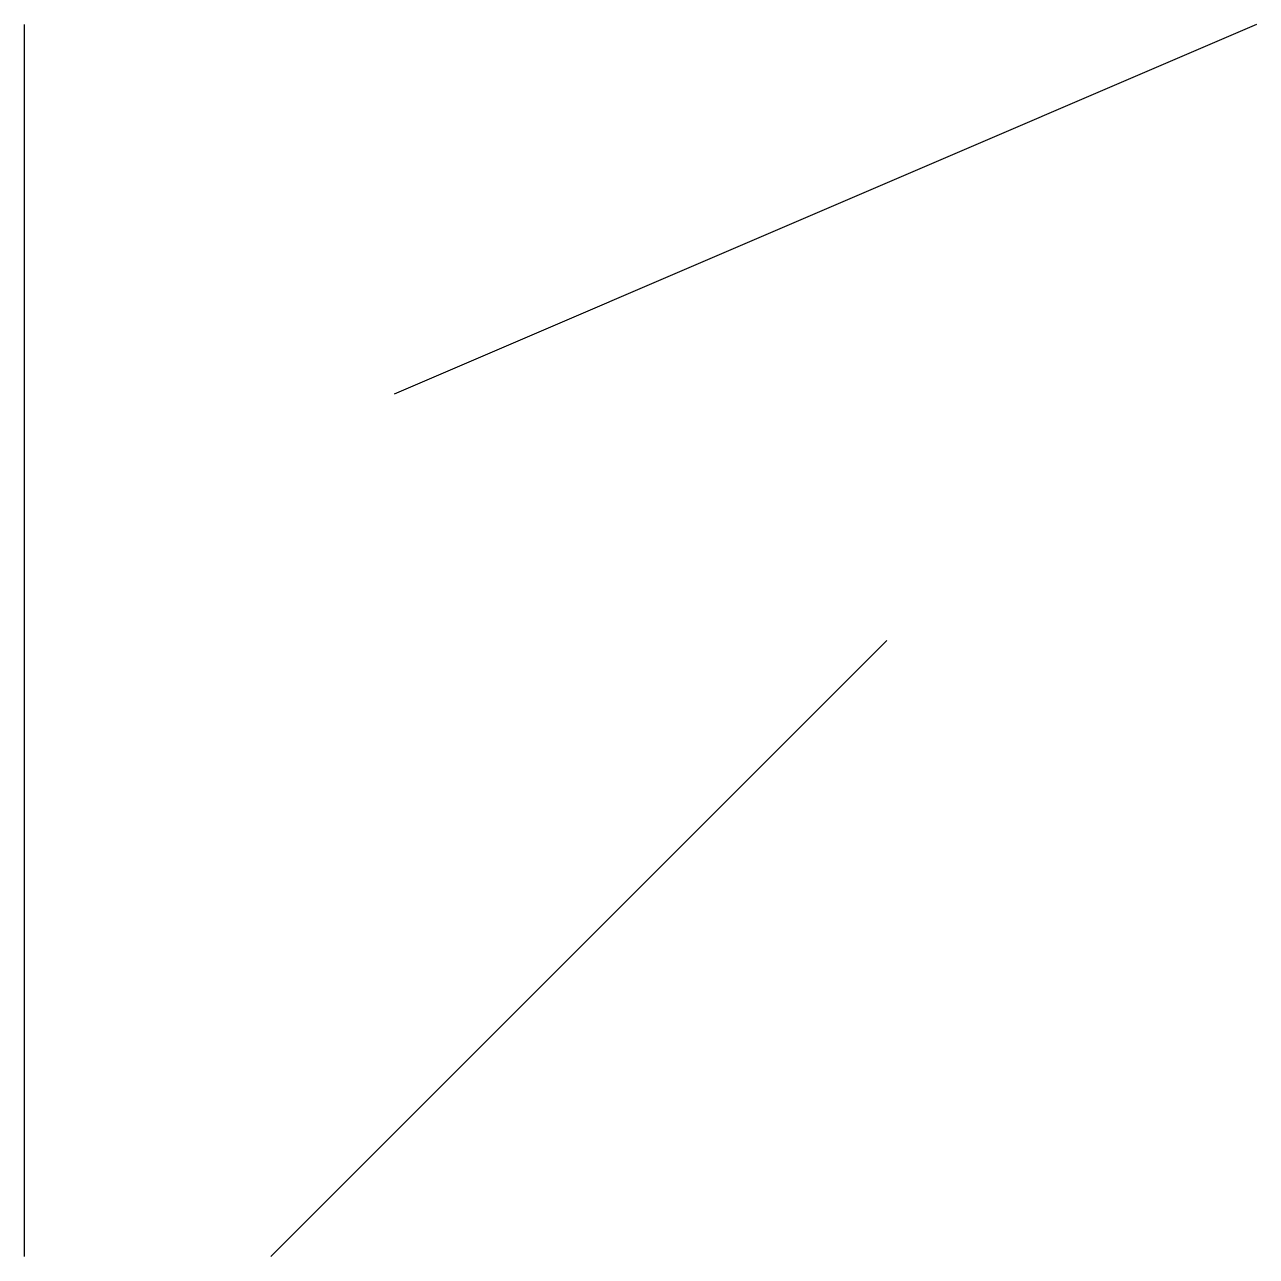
# Model space of a CAD drawing. Header units: feet. Extents: x 0 to 50, y 0 to 50.
import ezdxf

# ---------------------------------------------------------------- set-up
doc = ezdxf.new("R2010")
doc.units = ezdxf.units.FT
doc.header["$MEASUREMENT"] = 0

msp = doc.modelspace()

# ---------------------------------------------------------------- linework, layer by layer
for p, q in [((0, 0), (0, 50)), ((50, 50), (15, 35)), ((10, 0), (35, 25))]:
    msp.add_line(p, q)

doc.saveas('drawing.dxf')
